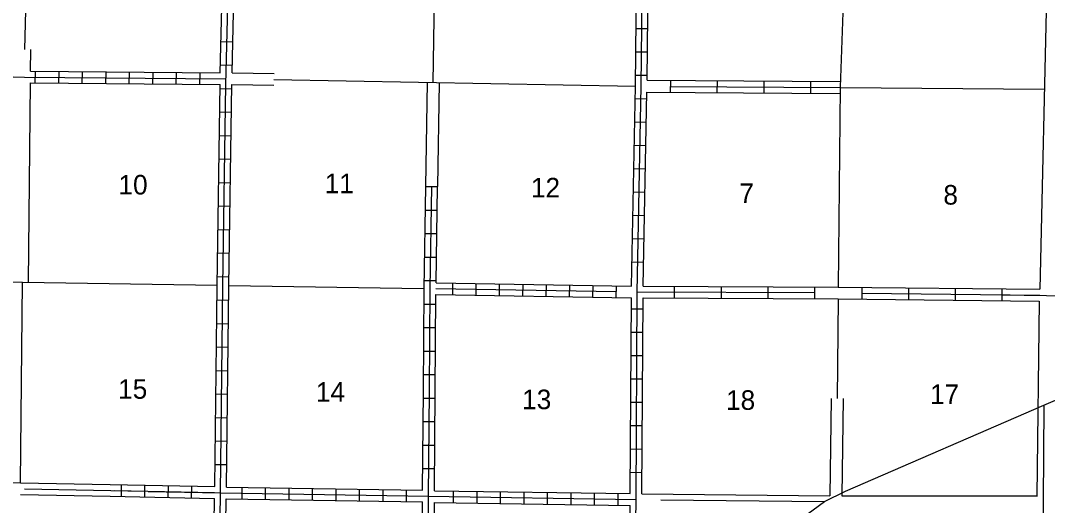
# Model space of a CAD drawing. Extents: x 1142892 to 1570202, y 16283729 to 16658946.
# Drawn here: x 1381881 to 1408107, y 16359654 to 16372039 of the extents above; entities that cross this region are included whole.
import ezdxf

# ---------------------------------------------------------------- set-up
doc = ezdxf.new("R2010")
doc.units = 0
for name, color, linetype in [('L10', 7, 'Continuous'), ('L11', 7, 'Continuous'), ('L13', 7, 'Continuous'), ('L14', 7, 'Continuous'), ('L5', 7, 'Continuous'), ('L8', 7, 'Continuous'), ('L9', 7, 'Continuous')]:
    doc.layers.add(name, color=color, linetype=linetype)

msp = doc.modelspace()

# ---------------------------------------------------------------- linework, layer by layer
at = {"layer": 'L10'}
for p, q in [((1381883, 16360232), (1384173, 16360188)), ((1397750, 16359951), (1402549, 16359904)), ((1381880, 16359932), (1384168, 16359888))]:
    msp.add_line(p, q, dxfattribs=at)
at = {"layer": 'L11'}
for p, q in [((1382133, 16370745), (1382145, 16371297)), ((1387282, 16370704), (1388355, 16370685)), ((1382083, 16365354), (1382133, 16370446)), ((1392232, 16367796), (1392276, 16370463)), ((1392568, 16370457), (1392532, 16367796)), ((1387274, 16370404), (1388350, 16370385)), ((1376775, 16360309), (1381883, 16360232)), ((1402857, 16359904), (1407849, 16359896))]:
    msp.add_line(p, q, dxfattribs=at)
for points in [[(1408157, 16375388), (1408090, 16373038), (1407915, 16365179)], [(1407899, 16364871), (1407836, 16359896)], [(1402582, 16362389), (1402549, 16359904)], [(1402886, 16362384), (1402857, 16359904)]]:
    msp.add_lwpolyline(points, dxfattribs=at)
at = {"layer": 'L13'}
for p, q in [((1381995, 16371300), (1382091, 16375729)), ((1392418, 16370460), (1392507, 16375633)), ((1388352, 16370535), (1397582, 16370365)), ((1402815, 16370331), (1408032, 16370288)), ((1376824, 16365438), (1381933, 16365360)), ((1381883, 16360232), (1381933, 16365356)), ((1381933, 16365357), (1386899, 16365279)), ((1387199, 16365271), (1392174, 16365196))]:
    msp.add_line(p, q, dxfattribs=at)
for points in [[(1402910, 16372972), (1402815, 16370333), (1402765, 16365231)], [(1402765, 16364931), (1402736, 16362386)]]:
    msp.add_lwpolyline(points, dxfattribs=at)
at = {"layer": 'L5'}
msp.add_lwpolyline([(1397549, 16356179), (1402415, 16359754), (1402949, 16360021), (1408015, 16362213), (1413365, 16364513), (1414332, 16364929), (1418690, 16366796), (1423148, 16368721), (1424056, 16369129), (1425548, 16369779)], dxfattribs=at)
at = {"layer": 'L8'}
for p, q in [((1397599, 16371836), (1397898, 16371833)), ((1386999, 16371504), (1387299, 16371496)), ((1397593, 16371240), (1397891, 16371236)), ((1382258, 16370446), (1382266, 16370746)), ((1382858, 16370438), (1382866, 16370738)), ((1383458, 16370438), (1383466, 16370738)), ((1384058, 16370429), (1384066, 16370729)), ((1384658, 16370421), (1384666, 16370721)), ((1385258, 16370421), (1385266, 16370721)), ((1385858, 16370413), (1385866, 16370713)), ((1386458, 16370413), (1386466, 16370713)), ((1386982, 16370904), (1387282, 16370896)), ((1397586, 16370643), (1397884, 16370640)), ((1386974, 16370304), (1387274, 16370296)), ((1397577, 16370048), (1397875, 16370042)), ((1386966, 16369704), (1387266, 16369696)), ((1397566, 16369451), (1397864, 16369446)), ((1386957, 16369104), (1387257, 16369096)), ((1397554, 16368855), (1397853, 16368849)), ((1386949, 16368504), (1387249, 16368496)), ((1397543, 16368258), (1397841, 16368253)), ((1386941, 16367904), (1387241, 16367896)), ((1392232, 16367796), (1392532, 16367796)), ((1397532, 16367662), (1397830, 16367656)), ((1386932, 16367304), (1387232, 16367296)), ((1392224, 16367196), (1392524, 16367196)), ((1397520, 16367065), (1397819, 16367060)), ((1386924, 16366704), (1387224, 16366696)), ((1392216, 16366596), (1392516, 16366596)), ((1397509, 16366469), (1397807, 16366463)), ((1386907, 16366104), (1387207, 16366096)), ((1392207, 16365996), (1392507, 16365996)), ((1397498, 16365872), (1397796, 16365867)), ((1386899, 16365504), (1387199, 16365496)), ((1392191, 16365396), (1392491, 16365396)), ((1397096, 16365113), (1392491, 16365188)), ((1392493, 16365338), (1397485, 16365257)), ((1392918, 16365032), (1392923, 16365330)), ((1393515, 16365022), (1393520, 16365321)), ((1394111, 16365013), (1394116, 16365311)), ((1394708, 16365003), (1394713, 16365301)), ((1395304, 16364993), (1395309, 16365291)), ((1395901, 16364983), (1395906, 16365282)), ((1396497, 16364974), (1396502, 16365272)), ((1397094, 16364964), (1397099, 16365262)), ((1392490, 16365038), (1397481, 16364957)), ((1386899, 16364904), (1387199, 16364896)), ((1392191, 16364796), (1392491, 16364796)), ((1397480, 16364677), (1397779, 16364675)), ((1386891, 16364304), (1387191, 16364296)), ((1392182, 16364196), (1392482, 16364196)), ((1397477, 16364081), (1397775, 16364079)), ((1386882, 16363704), (1387182, 16363696)), ((1392182, 16363596), (1392482, 16363596)), ((1397473, 16363484), (1397771, 16363482)), ((1386874, 16363104), (1387174, 16363096)), ((1392174, 16362996), (1392474, 16362996)), ((1397469, 16362887), (1397767, 16362886)), ((1386866, 16362504), (1387166, 16362496)), ((1392174, 16362396), (1392474, 16362396)), ((1397465, 16362291), (1397764, 16362289)), ((1386866, 16361904), (1387166, 16361896)), ((1392166, 16361796), (1392466, 16361796)), ((1397462, 16361694), (1397760, 16361692)), ((1386857, 16361304), (1387157, 16361296)), ((1392157, 16361196), (1392457, 16361196)), ((1397458, 16361098), (1397756, 16361096)), ((1386849, 16360704), (1387149, 16360696)), ((1392157, 16360596), (1392457, 16360596)), ((1397454, 16360501), (1397752, 16360499)), ((1384277, 16360036), (1386838, 16359988)), ((1384455, 16360182), (1384449, 16359883)), ((1385051, 16360170), (1385046, 16359872)), ((1385648, 16360159), (1385642, 16359861)), ((1386244, 16360148), (1386239, 16359850)), ((1387541, 16359821), (1387541, 16360121)), ((1388141, 16359813), (1388141, 16360113)), ((1388741, 16359796), (1388741, 16360096)), ((1389341, 16359788), (1389341, 16360088)), ((1389941, 16359779), (1389941, 16360079)), ((1390541, 16359771), (1390541, 16360071)), ((1391141, 16359754), (1391141, 16360054)), ((1391741, 16359746), (1391741, 16360046)), ((1392941, 16359729), (1392941, 16360029)), ((1393541, 16359721), (1393541, 16360021)), ((1394141, 16359713), (1394141, 16360013)), ((1394741, 16359696), (1394741, 16359996)), ((1395341, 16359688), (1395341, 16359988)), ((1395941, 16359679), (1395941, 16359979)), ((1396541, 16359671), (1396541, 16359971)), ((1397141, 16359663), (1397141, 16359963))]:
    msp.add_line(p, q, dxfattribs=at)
for points in [[(1397549, 16356504), (1397599, 16359804), (1397632, 16365104), (1397732, 16370363), (1397790, 16375654), (1397857, 16380954), (1397916, 16386288), (1397990, 16391521)], [(1386916, 16354713), (1386991, 16359979), (1387049, 16365263), (1387124, 16370404), (1387257, 16375746), (1387366, 16380046), (1387366, 16381096)], [(1386982, 16370704), (1387107, 16375746)], [(1387282, 16370704), (1387399, 16375738)], [(1397485, 16365257), (1397582, 16370365), (1397639, 16375508)], [(1397884, 16370512), (1397939, 16375503)], [(1366066, 16370863), (1371433, 16370846), (1373650, 16370804), (1376724, 16370746), (1381983, 16370596), (1387124, 16370554)], [(1382133, 16370745), (1386982, 16370704)], [(1382133, 16370446), (1386982, 16370404)], [(1386841, 16360138), (1386899, 16365263), (1386982, 16370404)], [(1387141, 16360121), (1387199, 16365263), (1387274, 16370404)], [(1397785, 16365254), (1397879, 16370212)], [(1392149, 16360046), (1392174, 16362571), (1392191, 16365196), (1392232, 16367804)], [(1392291, 16357254), (1392299, 16359888), (1392324, 16362571), (1392341, 16365196), (1392382, 16367796)], [(1392493, 16365338), (1392532, 16367796)], [(1392449, 16360029), (1392474, 16362571), (1392490, 16365038)], [(1397450, 16359957), (1397481, 16364957)], [(1397750, 16359951), (1397781, 16364954)], [(1384173, 16360188), (1386841, 16360138)], [(1385141, 16360013), (1386991, 16359979), (1392299, 16359888), (1397599, 16359804)], [(1387141, 16360121), (1392149, 16360046)], [(1392449, 16360029), (1397450, 16359957)], [(1384168, 16359892), (1386832, 16359829)], [(1386766, 16354713), (1386832, 16359829)], [(1387066, 16354713), (1387132, 16359821)], [(1387132, 16359821), (1392149, 16359746)], [(1392141, 16357254), (1392149, 16359746)], [(1392441, 16357254), (1392449, 16359729)], [(1392449, 16359729), (1397447, 16359657)], [(1397399, 16356507), (1397447, 16359657)]]:
    msp.add_lwpolyline(points, dxfattribs=at)
at = {"layer": 'L9'}
for p, q in [((1397884, 16370512), (1402821, 16370478)), ((1398476, 16370507), (1398474, 16370209)), ((1399669, 16370499), (1399667, 16370200)), ((1400862, 16370491), (1400860, 16370192)), ((1402055, 16370483), (1402053, 16370184)), ((1397879, 16370212), (1402814, 16370178)), ((1398475, 16370358), (1402820, 16370328)), ((1398584, 16364950), (1398586, 16365249)), ((1399778, 16364944), (1399779, 16365243)), ((1400971, 16364938), (1400972, 16365237)), ((1402164, 16364932), (1402165, 16365231)), ((1403365, 16365224), (1403362, 16364926)), ((1404558, 16365212), (1404555, 16364914)), ((1405752, 16365200), (1405749, 16364902)), ((1406945, 16365188), (1406942, 16364890)), ((1381983, 16360079), (1385066, 16360021)), ((1398232, 16359796), (1402415, 16359754))]:
    msp.add_line(p, q, dxfattribs=at)
for points in [[(1397785, 16365254), (1402765, 16365229)], [(1402765, 16365231), (1407915, 16365179)], [(1402165, 16365082), (1397631, 16365104)], [(1397781, 16364954), (1402765, 16364929)], [(1402765, 16364931), (1407899, 16364871)], [(1403364, 16365075), (1407914, 16365029)], [(1406943, 16365032), (1413221, 16364938)], [(1408015, 16362213), (1407999, 16359746), (1407957, 16354446)]]:
    msp.add_lwpolyline(points, dxfattribs=at)

# ---------------------------------------------------------------- texts
at = {"layer": 'L14'}
for s, p in [('10', (1384383, 16367596)), ('11', (1389649, 16367629)), ('12', (1394916, 16367521)), ('7', (1400240, 16367379)), ('8', (1405449, 16367338)), ('15', (1384374, 16362379)), ('14', (1389424, 16362304)), ('13', (1394691, 16362113)), ('18', (1399899, 16362096)), ('17', (1405107, 16362246))]:
    msp.add_text(s, height=500, rotation=0, dxfattribs=at).set_placement(p)

doc.saveas('drawing.dxf')
